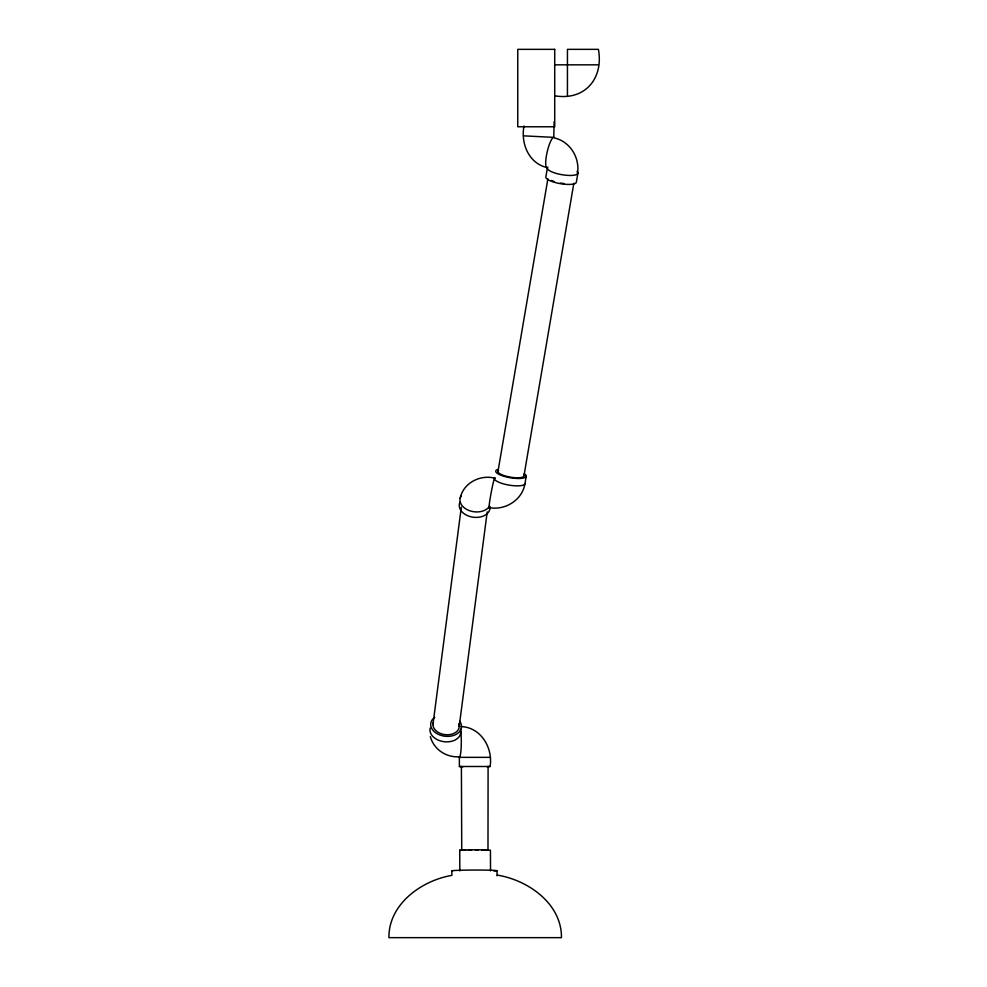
<?xml version="1.0" encoding="UTF-8"?>
<svg xmlns="http://www.w3.org/2000/svg" width="987" height="987" viewBox="0 0 987 987"><rect width="100%" height="100%" fill="white"/><g stroke="black" fill="none" stroke-linecap="round" stroke-linejoin="round"><path stroke-width="1.48" d="M577.383 174.033C580.307 158.389 570.363 141.622 554.571 138.007A15.484 3.245 -76.9 0 0 547.6 150.246A15.484 3.245 -76.9 0 0 547.045 167.556C528.687 163.435 520.568 143.177 524.011 126.003M523.542 135.848L553.756 137.366L554.139 121.796M432.948 724.581L461.324 507.121M459.214 726.309L487.208 511.895M567.439 95.801L567.439 49.35L598.406 49.35C603.785 78.454 584.835 100.958 554.768 95.801M547.366 168.172L545.836 177.142A15.484 4.158 9.7 0 0 561.06 183.779A15.484 4.158 9.7 0 0 576.383 182.003L577.926 173.021M497.979 471.441L547.871 178.881M523.949 475.87L573.829 183.298M526.244 476.079L524.998 483.433A15.484 4.158 9.7 0 1 508.897 485.086A15.484 4.158 9.7 0 1 494.512 478.177M524.911 483.84C522.246 500.187 504.912 510.76 489.046 507.577M460.176 498.151C463.421 483.001 479.867 474.476 494.536 478.103M487.985 850.263L488.096 766.418M490.058 757.35L459.35 757.35L459.387 766.492L490.095 766.492C493.192 747.875 480.681 726.839 460.547 726.568M487.023 766.739L490.095 766.492M459.819 870.929L459.732 850.202L477.116 849.708L490.44 850.202L490.527 870.929M465.654 849.943L461.743 850.263L461.398 766.529M468.418 849.869L471.638 849.807M554.768 64.834L598.406 64.834M475.092 849.782L478.547 849.782M481.767 849.807L488.442 850.152M462.878 766.825L459.387 766.492M459.732 850.202L460.781 850.449M497.349 875.111C528.144 880.096 561.837 903.771 561.455 937.65L388.915 937.65C388.508 904.252 421.461 880.552 451.861 875.383L451.836 870.855M430.32 736.586C433.737 749.219 445.803 757.424 458.77 756.819A15.484 2.023 -90 0 0 461.114 748.479A15.484 2.023 -90 0 0 460.46 729.27M497.041 870.682L497.053 875.839M452.589 871.04A22.602 0.716 -0.2 0 1 477.474 870.053A22.602 0.716 -0.2 0 1 493.969 871.052M458.77 723.878A13.189 9.253 7.4 0 1 446.087 734.735A13.189 9.253 7.4 0 1 433.392 722.2M523.665 474.895A13.164 3.529 9.7 0 1 510.378 477.14A13.164 3.529 9.7 0 1 498.583 470.614M563.898 183.508A13.164 3.529 9.7 0 1 560.517 183.064M554.102 181.485A13.164 3.529 9.7 0 1 551.511 180.473M577.013 171.43A15.484 4.158 9.7 0 1 563.269 174.909A15.484 4.158 9.7 0 1 547.896 167.161M524.22 473.649A15.484 4.158 9.7 0 1 510.921 477.856A15.484 4.158 9.7 0 1 497.756 469.454M489.392 506.467A15.484 10.857 7.4 0 1 468.936 510.476A15.484 10.857 7.4 0 1 461.373 495.511M489.503 507.577A15.484 0.851 -79.4 0 1 491.156 492.747A15.484 0.851 -79.4 0 1 494.968 478.239M460.719 730.923A15.484 10.857 7.4 0 1 444.779 741.78A15.484 10.857 7.4 0 1 430.172 728.085M459.708 721.226A15.484 10.857 7.4 0 1 454.785 735.019A15.484 10.857 7.4 0 1 434.416 731.799A15.484 10.857 7.4 0 1 434.761 717.302M490.021 506.467A15.484 10.857 7.4 0 1 473.057 517.2A15.484 10.857 7.4 0 1 459.942 502.247M554.719 49.35L517.756 49.35L517.756 126.768L554.719 126.768L554.719 49.35"/></g></svg>
